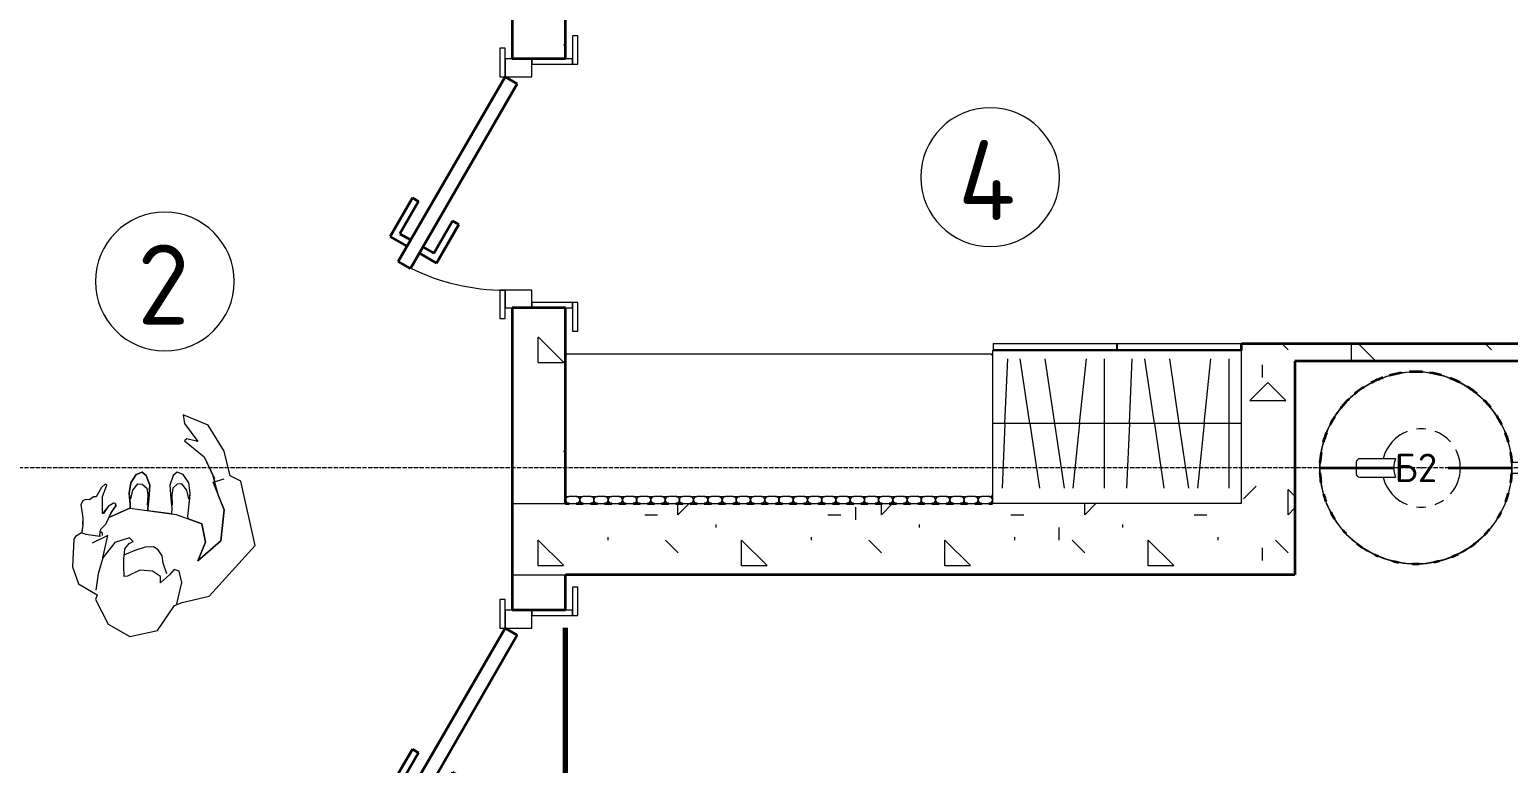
# Model space of a CAD drawing. Header units: millimetres. Extents: x -5016 to 63303, y -6019 to 98943.
# Drawn here: x 11144 to 15300, y 81169 to 83232 of the extents above; entities that cross this region are included whole.
import ezdxf
from ezdxf.enums import TextEntityAlignment as Align

# ---------------------------------------------------------------- set-up
doc = ezdxf.new("R2010")
doc.units = ezdxf.units.MM
doc.linetypes.add('Осевая 12-2-2', pattern=[16, 12, -2, 0, -2])
for name, color, linetype, lineweight in [('A-AREA-IDEN', 8, 'Continuous', 13), ('A-DETL-GENF', 9, 'Continuous', 13), ('A-DOOR', 8, 'Continuous', 13), ('A-WALL', 8, 'Continuous', 13), ('A-WALL-PATT', 8, 'Continuous', 13), ('I-FURN', 9, 'Continuous', 13), ('M-EQPM', 9, 'Continuous', 13), ('S-GRID', 8, 'Continuous', 13), ('АР_подложка', 8, 'Continuous', 13), ('ТЗ_АР', 5, 'Continuous', 35), ('ТЗ_контекст', 8, 'Continuous', 18)]:
    doc.layers.add(name, color=color, linetype=linetype, lineweight=lineweight)
doc.styles.add('GOST', font='isocpeur.ttf', dxfattribs={"width": 0.9})
doc.styles.add('GOST Common', font='GOST_Common.ttf', dxfattribs={"height": 300})
pattern_1 = [(0, (0, 0), (571.5, 571.5), [71.437, -500.062]), (90, (0, 0), (-571.5, 571.5), [71.437, -500.062]), (135, (71.44, 0), (-571.501, 0), [101.028, -707.195]), (0, (71.44, 321.47), (571.5, 571.5), [71.437, -500.062]), (45, (107.16, 285.75), (0, 571.501), [50.514, -757.709]), (135, (107.16, 285.75), (-571.501, 0), [50.514, -757.709]), (0, (285.75, 464.34), (571.5, 571.5), [101.028, -470.472]), (45, (285.75, 464.34), (0, 571.501), [71.437, -736.786]), (135, (386.78, 464.34), (-571.501, 0), [71.437, -736.786]), (90, (392.9, 142.9), (-571.5, 571.5), [71.437, -500.062]), (45, (392.9, 142.88), (0, 571.501), [50.514, -757.709]), (135, (428.62, 178.6), (-571.501, 0), [50.514, -757.709]), (0, (71.44, 142.9), (571.5, 571.5), [35.719, -478.631]), (0, (500.06, 285.75), (571.5, 571.5), [35.719, -478.631]), (90, (321.47, 357.2), (-571.5, 571.5), [35.719, -478.631]), (135, (392.9, 35.7), (-571.501, 0), [50.514, -757.709]), (135, (142.88, 428.62), (-571.501, 0), [50.514, -757.709]), (45, (267.9, 187.52), (0, 571.501), [50.514, -757.709]), (90, (196.45, 71.44), (-571.5, 571.5), [8.93, -562.57]), (90, (223.24, 312.54), (-571.5, 571.5), [8.93, -562.57]), (90, (491.13, 410.77), (-571.5, 571.5), [8.93, -562.57]), (90, (500.06, 107.16), (-571.5, 571.5), [8.93, -562.57])]

# ---------------------------------------------------------------- blocks, each defined once
blk = doc.blocks.new('INT 19 Дверь межкомнатная одностворчатая - 700 х 2370 _800_ Глухое Л-НАР-2573615-Планировочное решение')
at = {"layer": 'A-DOOR', "lineweight": 35}
for p, q in [((-176.3, 370), (-148.8, 417.6)), ((-148.8, 417.6), (-40.6, 355.1)), ((-239.6, 360.4), (-219.6, 395)), ((-219.6, 395), (300, 95)), ((-141.5, 390.3), (-159, 360)), ((-50.6, 337.8), (-141.5, 390.3)), ((280, 60.4), (-239.6, 360.4)), ((-223.8, 287.7), (-196.3, 335.4)), ((-40.6, 355.1), (-50.6, 337.8)), ((-179, 325.4), (-196.5, 295)), ((-196.5, 295), (-105.6, 242.5)), ((-115.6, 225.2), (-223.8, 287.7)), ((-105.6, 242.5), (-115.6, 225.2)), ((300, 95), (280, 60.4))]:
    blk.add_line(p, q, dxfattribs=at)
at = {"layer": 'A-DOOR'}
for p, q in [((-300, 110), (-380, 110)), ((-380, 110), (-380, 95)), ((-380, 95), (-300, 95)), ((-300, 95), (-350, 95)), ((-350, 95), (-350, 75)), ((-300, 95), (-300, 110)), ((-300, 20), (-300, 95)), ((380, 110), (300, 110)), ((300, 110), (300, 95)), ((300, 95), (380, 95)), ((350, 95), (300, 95)), ((300, 95), (300, 20)), ((350, 75), (350, 95)), ((380, 95), (380, 110)), ((-335, 20), (-350, 20)), ((-350, 20), (-300, 20)), ((-335, -95), (-335, 20)), ((300, 20), (350, 20)), ((350, 20), (335, 20)), ((335, 20), (335, -95)), ((-350, -75), (-350, -95)), ((350, -95), (350, -75)), ((-335, -95), (-415, -95)), ((-415, -95), (-415, -110)), ((-415, -110), (-335, -110)), ((-350, -95), (-335, -95)), ((-335, -110), (-335, -95)), ((335, -95), (350, -95)), ((415, -95), (335, -95)), ((335, -95), (335, -110)), ((335, -110), (415, -110)), ((415, -110), (415, -95))]:
    blk.add_line(p, q, dxfattribs=at)
blk.add_arc((300, 95), 600, 153.8306, 180, dxfattribs=at)
blk = doc.blocks.new('INT Банкетка - INT Банкетка-2618877-Планировочное решение')
at = {"layer": 'I-FURN', "color": 39}
for p, q in [((595, 200), (-595, 200)), ((-595, -200), (-590, -200)), ((-570, -200), (-550, -200)), ((-530, -200), (-510, -200)), ((-490, -200), (-470, -200)), ((-450, -200), (-430, -200)), ((-410, -200), (-390, -200)), ((-370, -200), (-350, -200)), ((-330, -200), (-310, -200)), ((-290, -200), (-270, -200)), ((-250, -200), (-230, -200)), ((-210, -200), (-190, -200)), ((-170, -200), (-150, -200)), ((-130, -200), (-110, -200)), ((-90, -200), (-70, -200)), ((-50, -200), (-30, -200)), ((-10, -200), (10, -200)), ((30, -200), (50, -200)), ((70, -200), (90, -200)), ((110, -200), (130, -200)), ((150, -200), (170, -200)), ((190, -200), (210, -200)), ((230, -200), (250, -200)), ((270, -200), (290, -200)), ((310, -200), (330, -200)), ((350, -200), (370, -200)), ((390, -200), (410, -200)), ((430, -200), (450, -200)), ((470, -200), (490, -200)), ((510, -200), (530, -200)), ((550, -200), (570, -200)), ((590, -200), (595, -200))]:
    blk.add_line(p, q, dxfattribs=at)
at = {"layer": 'I-FURN', "color": 39, "flags": 128}
for points in [[(-595, 200), (-595.2, 200), (-595.4, 200), (-595.6, 200), (-595.8, 199.9), (-596, 199.9), (-596.2, 199.9), (-596.4, 199.8), (-596.6, 199.7), (-596.8, 199.7), (-596.9, 199.6), (-597.1, 199.5), (-597.3, 199.4), (-597.5, 199.3), (-597.7, 199.2), (-597.8, 199.1), (-598, 199), (-598.1, 198.9), (-598.3, 198.8), (-598.4, 198.6), (-598.6, 198.5), (-598.7, 198.3), (-598.9, 198.2), (-599, 198), (-599.1, 197.9), (-599.2, 197.7), (-599.3, 197.5), (-599.4, 197.4), (-599.5, 197.2), (-599.6, 197), (-599.7, 196.8), (-599.7, 196.6), (-599.8, 196.4), (-599.8, 196.2), (-599.9, 196), (-599.9, 195.8), (-600, 195.7), (-600, 195.5), (-600, 195.3), (-600, 195.1)], [(600, 195), (600, 195.2), (600, 195.4), (600, 195.6), (599.9, 195.8), (599.9, 196), (599.9, 196.2), (599.8, 196.4), (599.7, 196.6), (599.7, 196.8), (599.6, 196.9), (599.5, 197.1), (599.4, 197.3), (599.3, 197.5), (599.2, 197.7), (599.1, 197.8), (599, 198), (598.9, 198.1), (598.8, 198.3), (598.6, 198.4), (598.5, 198.6), (598.3, 198.7), (598.2, 198.9), (598, 199), (597.9, 199.1), (597.7, 199.2), (597.5, 199.3), (597.4, 199.4), (597.2, 199.5), (597, 199.6), (596.8, 199.7), (596.6, 199.7), (596.4, 199.8), (596.2, 199.8), (596, 199.9), (595.8, 199.9), (595.7, 200), (595.5, 200), (595.3, 200), (595.1, 200), (595, 200)], [(-600, -195), (-600, -195.2), (-600, -195.4), (-600, -195.6), (-599.9, -195.8), (-599.9, -196), (-599.9, -196.2), (-599.8, -196.4), (-599.7, -196.6), (-599.7, -196.8), (-599.6, -196.9), (-599.5, -197.1), (-599.4, -197.3), (-599.3, -197.5), (-599.2, -197.7), (-599.1, -197.8), (-599, -198), (-598.9, -198.1), (-598.8, -198.3), (-598.6, -198.4), (-598.5, -198.6), (-598.3, -198.7), (-598.2, -198.9), (-598, -199), (-597.9, -199.1), (-597.7, -199.2), (-597.5, -199.3), (-597.4, -199.4), (-597.2, -199.5), (-597, -199.6), (-596.8, -199.7), (-596.6, -199.7), (-596.4, -199.8), (-596.2, -199.8), (-596, -199.9), (-595.8, -199.9), (-595.7, -200), (-595.5, -200), (-595.3, -200), (-595.1, -200), (-595, -200)], [(595, -200), (595.2, -200), (595.4, -200), (595.6, -200), (595.8, -199.9), (596, -199.9), (596.2, -199.9), (596.4, -199.8), (596.6, -199.7), (596.8, -199.7), (596.9, -199.6), (597.1, -199.5), (597.3, -199.4), (597.5, -199.3), (597.7, -199.2), (597.8, -199.1), (598, -199), (598.1, -198.9), (598.3, -198.8), (598.4, -198.6), (598.6, -198.5), (598.7, -198.3), (598.9, -198.2), (599, -198), (599.1, -197.9), (599.2, -197.7), (599.3, -197.5), (599.4, -197.4), (599.5, -197.2), (599.6, -197), (599.7, -196.8), (599.7, -196.6), (599.8, -196.4), (599.8, -196.2), (599.9, -196), (599.9, -195.8), (600, -195.7), (600, -195.5), (600, -195.3), (600, -195.1)]]:
    blk.add_lwpolyline(points, dxfattribs=at)
blk = doc.blocks.new('INT Мягкая стеновая панель - INT Мягкая стеновая панель-2842177-Планировочное решение')
at = {"layer": 'I-FURN', "color": 39}
for p, q in [((-570, -330), (-590, -330)), ((-530, -330), (-550, -330)), ((-490, -330), (-510, -330)), ((-450, -330), (-470, -330)), ((-410, -330), (-430, -330)), ((-370, -330), (-390, -330)), ((-330, -330), (-350, -330)), ((-290, -330), (-310, -330)), ((-250, -330), (-270, -330)), ((-210, -330), (-230, -330)), ((-170, -330), (-190, -330)), ((-130, -330), (-150, -330)), ((-90, -330), (-110, -330)), ((-50, -330), (-70, -330)), ((-10, -330), (-30, -330)), ((30, -330), (10, -330)), ((70, -330), (50, -330)), ((110, -330), (90, -330)), ((150, -330), (130, -330)), ((190, -330), (170, -330)), ((230, -330), (210, -330)), ((270, -330), (250, -330)), ((310, -330), (290, -330)), ((350, -330), (330, -330)), ((390, -330), (370, -330)), ((430, -330), (410, -330)), ((470, -330), (450, -330)), ((510, -330), (490, -330)), ((550, -330), (530, -330)), ((590, -330), (570, -330)), ((-590, -350), (-570, -350)), ((-550, -350), (-530, -350)), ((-510, -350), (-490, -350)), ((-470, -350), (-450, -350)), ((-430, -350), (-410, -350)), ((-390, -350), (-370, -350)), ((-350, -350), (-330, -350)), ((-310, -350), (-290, -350)), ((-270, -350), (-250, -350)), ((-230, -350), (-210, -350)), ((-190, -350), (-170, -350)), ((-150, -350), (-130, -350)), ((-110, -350), (-90, -350)), ((-70, -350), (-50, -350)), ((-30, -350), (-10, -350)), ((10, -350), (30, -350)), ((50, -350), (70, -350)), ((90, -350), (110, -350)), ((130, -350), (150, -350)), ((170, -350), (190, -350)), ((210, -350), (230, -350)), ((250, -350), (270, -350)), ((290, -350), (310, -350)), ((330, -350), (350, -350)), ((370, -350), (390, -350)), ((410, -350), (430, -350)), ((450, -350), (470, -350)), ((490, -350), (510, -350)), ((530, -350), (550, -350)), ((570, -350), (590, -350))]:
    blk.add_line(p, q, dxfattribs=at)
for centre, start, end in [((-590, -340), 90, 180), ((-590, -340), 105, 135), ((-570, -340), 0, 90), ((-570, -340), 60, 90), ((-550, -340), 90, 180), ((-550, -340), 105, 133.6415), ((-530, -340), 0, 90), ((-530, -340), 60, 90), ((-510, -340), 90, 180), ((-510, -340), 105, 135), ((-490, -340), 0, 90), ((-490, -340), 60, 90), ((-470, -340), 90, 180), ((-470, -340), 105, 135), ((-450, -340), 0, 90), ((-450, -340), 60, 90), ((-430, -340), 90, 180), ((-430, -340), 105, 135), ((-410, -340), 0, 90), ((-410, -340), 60, 90), ((-390, -340), 90, 180), ((-390, -340), 105, 135), ((-370, -340), 0, 90), ((-370, -340), 60, 90), ((-350, -340), 90, 180), ((-350, -340), 105, 135), ((-330, -340), 0, 90), ((-330, -340), 60, 90), ((-310, -340), 90, 180), ((-310, -340), 105, 135), ((-290, -340), 0, 90), ((-290, -340), 60, 90), ((-270, -340), 90, 180), ((-270, -340), 105, 135), ((-250, -340), 0, 90), ((-250, -340), 60, 90), ((-230, -340), 90, 180), ((-230, -340), 105, 135), ((-210, -340), 0, 90), ((-210, -340), 60, 90), ((-190, -340), 90, 180), ((-190, -340), 105, 135), ((-170, -340), 0, 90), ((-170, -340), 60, 90), ((-150, -340), 90, 180), ((-150, -340), 105, 135), ((-130, -340), 0, 90), ((-130, -340), 60, 90), ((-110, -340), 90, 180), ((-110, -340), 105, 135), ((-90, -340), 0, 90), ((-90, -340), 60, 90), ((-70, -340), 90, 180), ((-70, -340), 105, 135), ((-50, -340), 0, 90), ((-50, -340), 60, 90), ((-30, -340), 90, 180), ((-30, -340), 105, 135), ((-10, -340), 0, 90), ((-10, -340), 60, 90), ((10, -340), 90, 180), ((10, -340), 105, 135), ((30, -340), 0, 90), ((30, -340), 60, 90), ((50, -340), 90, 180), ((50, -340), 105, 135), ((70, -340), 0, 90), ((70, -340), 60, 90), ((90, -340), 90, 180), ((90, -340), 105, 135), ((110, -340), 0, 90), ((110, -340), 60, 90), ((130, -340), 90, 180), ((130, -340), 105, 135), ((150, -340), 0, 90), ((150, -340), 60, 90), ((170, -340), 90, 180), ((170, -340), 105, 135), ((190, -340), 0, 90), ((190, -340), 60, 90), ((210, -340), 90, 180), ((210, -340), 105, 135), ((230, -340), 0, 90), ((230, -340), 60, 90), ((250, -340), 90, 180), ((250, -340), 105, 135), ((270, -340), 0, 90), ((270, -340), 60, 90), ((290, -340), 90, 180), ((290, -340), 105, 135), ((310, -340), 0, 90), ((310, -340), 60, 90), ((330, -340), 90, 180), ((330, -340), 105, 135), ((350, -340), 0, 90), ((350, -340), 60, 90), ((370, -340), 90, 180), ((370, -340), 105, 135), ((390, -340), 0, 90), ((390, -340), 60, 90), ((410, -340), 90, 180), ((410, -340), 105, 135), ((430, -340), 0, 90), ((430, -340), 60, 90), ((450, -340), 90, 180), ((450, -340), 105, 135), ((470, -340), 0, 90), ((470, -340), 60, 90), ((490, -340), 90, 180), ((490, -340), 105, 135), ((510, -340), 0, 90), ((510, -340), 60, 90), ((530, -340), 90, 180), ((530, -340), 105, 135), ((550, -340), 0, 90), ((550, -340), 60, 90), ((570, -340), 90, 180), ((570, -340), 105, 135), ((590, -340), 0, 90), ((590, -340), 60, 90), ((-590, -340), 165, 180), ((-590, -340), 180, 270), ((-590, -340), 180, 195), ((-570, -340), 270, 0), ((-570, -340), 270, 330), ((-570, -340), 0, 45), ((-570, -340), 345, 0), ((-550, -340), 165, 180), ((-550, -340), 180, 270), ((-550, -340), 180, 195), ((-530, -340), 270, 0), ((-530, -340), 270, 330), ((-530, -340), 0, 45), ((-530, -340), 345, 0), ((-510, -340), 165, 180), ((-510, -340), 180, 270), ((-510, -340), 180, 195), ((-490, -340), 270, 0), ((-490, -340), 270, 330), ((-490, -340), 0, 45), ((-490, -340), 345, 0), ((-470, -340), 165, 180), ((-470, -340), 180, 270), ((-470, -340), 180, 195), ((-450, -340), 270, 0), ((-450, -340), 270, 330), ((-450, -340), 0, 45), ((-450, -340), 345, 0), ((-430, -340), 165, 180), ((-430, -340), 180, 270), ((-430, -340), 180, 195), ((-410, -340), 270, 0), ((-410, -340), 270, 330), ((-410, -340), 0, 45), ((-410, -340), 345, 0), ((-390, -340), 165, 180), ((-390, -340), 180, 270), ((-390, -340), 180, 195), ((-370, -340), 270, 0), ((-370, -340), 270, 330), ((-370, -340), 0, 45), ((-370, -340), 345, 0), ((-350, -340), 165, 180), ((-350, -340), 180, 270), ((-350, -340), 180, 195), ((-330, -340), 270, 0), ((-330, -340), 270, 330), ((-330, -340), 0, 43.309), ((-330, -340), 345, 0), ((-310, -340), 165, 180), ((-310, -340), 180, 270), ((-310, -340), 180, 195), ((-290, -340), 270, 0), ((-290, -340), 270, 330), ((-290, -340), 0, 45), ((-290, -340), 345, 0), ((-270, -340), 165, 180), ((-270, -340), 180, 270), ((-270, -340), 180, 195), ((-250, -340), 270, 0), ((-250, -340), 270, 300), ((-250, -340), 302.1351, 330), ((-250, -340), 0, 45), ((-250, -340), 345, 0), ((-230, -340), 165, 180), ((-230, -340), 180, 270), ((-230, -340), 180, 195), ((-210, -340), 270, 0), ((-210, -340), 270, 330), ((-210, -340), 0, 45), ((-210, -340), 345, 0), ((-190, -340), 165, 180), ((-190, -340), 180, 270), ((-190, -340), 180, 195), ((-170, -340), 270, 0), ((-170, -340), 270, 330), ((-170, -340), 0, 45), ((-170, -340), 345, 0), ((-150, -340), 165, 180), ((-150, -340), 180, 270), ((-150, -340), 180, 195), ((-130, -340), 270, 0), ((-130, -340), 270, 330), ((-130, -340), 0, 45), ((-130, -340), 345, 0), ((-110, -340), 165, 180), ((-110, -340), 180, 270), ((-110, -340), 180, 195), ((-90, -340), 270, 0), ((-90, -340), 270, 330), ((-90, -340), 0, 45), ((-90, -340), 345, 0), ((-70, -340), 165, 180), ((-70, -340), 180, 270), ((-70, -340), 180, 195), ((-50, -340), 270, 0), ((-50, -340), 270, 330), ((-50, -340), 0, 45), ((-50, -340), 345, 0), ((-30, -340), 165, 180), ((-30, -340), 180, 270), ((-30, -340), 180, 195), ((-10, -340), 270, 0), ((-10, -340), 270, 330), ((-10, -340), 0, 45), ((-10, -340), 345, 0), ((10, -340), 165, 180), ((10, -340), 180, 270), ((10, -340), 180, 195), ((30, -340), 270, 0), ((30, -340), 270, 330), ((30, -340), 0, 45), ((30, -340), 345, 0), ((50, -340), 165, 180), ((50, -340), 180, 270), ((50, -340), 180, 195), ((70, -340), 270, 0), ((70, -340), 270, 330), ((70, -340), 0, 45), ((70, -340), 345, 0), ((90, -340), 165, 180), ((90, -340), 180, 270), ((90, -340), 180, 195), ((110, -340), 270, 0), ((110, -340), 270, 330), ((110, -340), 0, 45), ((110, -340), 345, 0), ((130, -340), 165, 180), ((130, -340), 180, 270), ((130, -340), 180, 195), ((150, -340), 270, 0), ((150, -340), 270, 330), ((150, -340), 0, 45), ((150, -340), 345, 0), ((170, -340), 165, 180), ((170, -340), 180, 270), ((170, -340), 180, 195), ((190, -340), 270, 0), ((190, -340), 270, 330), ((190, -340), 0, 45), ((190, -340), 345, 0), ((210, -340), 165, 180), ((210, -340), 180, 270), ((210, -340), 180, 195), ((230, -340), 270, 0), ((230, -340), 270, 330), ((230, -340), 0, 45), ((230, -340), 345, 0), ((250, -340), 165, 180), ((250, -340), 180, 270), ((250, -340), 180, 195), ((270, -340), 270, 0), ((270, -340), 270, 330), ((270, -340), 0, 45), ((270, -340), 345, 0), ((290, -340), 165, 180), ((290, -340), 180, 270), ((290, -340), 180, 195), ((310, -340), 270, 0), ((310, -340), 270, 330), ((310, -340), 0, 45), ((310, -340), 345, 0), ((330, -340), 165, 180), ((330, -340), 180, 270), ((330, -340), 180, 195), ((350, -340), 270, 0), ((350, -340), 270, 330), ((350, -340), 0, 45), ((350, -340), 345, 0), ((370, -340), 165, 180), ((370, -340), 180, 270), ((370, -340), 180, 195), ((390, -340), 270, 0), ((390, -340), 270, 330), ((390, -340), 0, 45), ((390, -340), 345, 0), ((410, -340), 165, 180), ((410, -340), 180, 270), ((410, -340), 180, 195), ((430, -340), 270, 0), ((430, -340), 270, 330), ((430, -340), 0, 45), ((430, -340), 345, 0), ((450, -340), 165, 180), ((450, -340), 180, 270), ((450, -340), 180, 195), ((470, -340), 270, 0), ((470, -340), 270, 330), ((470, -340), 0, 45), ((470, -340), 345, 0), ((490, -340), 165, 180), ((490, -340), 180, 270), ((490, -340), 180, 195), ((510, -340), 270, 0), ((510, -340), 270, 330), ((510, -340), 0, 45), ((510, -340), 345, 0), ((530, -340), 165, 180), ((530, -340), 180, 270), ((530, -340), 180, 195), ((550, -340), 270, 0), ((550, -340), 270, 330), ((550, -340), 0, 45), ((550, -340), 345, 0), ((570, -340), 165, 180), ((570, -340), 180, 270), ((570, -340), 180, 195), ((590, -340), 270, 0), ((590, -340), 270, 330), ((590, -340), 0, 45), ((590, -340), 345, 0)]:
    blk.add_arc(centre, 10, start, end, dxfattribs=at)
blk = doc.blocks.new('INT 18 Шкаф - INT 18 Шкаф-2869673-Планировочное решение')
at = {"layer": 'A-DETL-GENF'}
for p, q in [((-315, 307), (-315, -57)), ((-245, 125), (-226.2, 307)), ((-202, 307), (-175, 125)), ((-105, 125), (-132, 307)), ((-35, 125), (-27.1, 307)), ((35, 307), (35, -57)), ((105, 125), (123.8, 307)), ((148, 307), (175, 125)), ((245, 125), (218, 307)), ((315, 125), (322.9, 307)), ((-350, 125), (0, 125)), ((-245, 125), (-263.8, -57)), ((-175, 125), (-148, -57)), ((-105, 125), (-78, -57)), ((-35, 125), (-42.9, -57)), ((0, 125), (350, 125)), ((105, 125), (86.2, -57)), ((175, 125), (202, -57)), ((245, 125), (272, -57)), ((315, 125), (307.1, -57))]:
    blk.add_line(p, q, dxfattribs=at)
at = {"layer": 'I-FURN', "color": 39}
for p, q in [((-350, 350), (350, 350)), ((-350, 350), (-350, -80)), ((350, -80), (350, 350)), ((350, -80), (-350, -80)), ((-348.5, -82), (-0.8, -82)), ((-348.5, -82), (-348.5, -100)), ((-0.8, -100), (-0.8, -82)), ((0.8, -82), (348.5, -82)), ((0.8, -82), (0.8, -100)), ((348.5, -100), (348.5, -82)), ((-0.8, -100), (-348.5, -100)), ((348.5, -100), (0.8, -100))]:
    blk.add_line(p, q, dxfattribs=at)
blk = doc.blocks.new('woman_standing2 - woman_standing2-2628826-Планировочное решение')
at = {"layer": 'A-DETL-GENF'}
for p, q in [((196.1, 480.7), (125.9, 509.1)), ((125.9, 509.1), (128.9, 485.2)), ((128.9, 485.2), (166.5, 434.2)), ((241, 407.5), (196.1, 480.7)), ((136.1, 441.9), (129.7, 436.1)), ((129.7, 436.1), (184.6, 391.4)), ((166.5, 434.2), (136.1, 441.9)), ((184.6, 391.4), (210.2, 337)), ((257.8, 337.9), (241, 407.5)), ((-6.5, 341.2), (-22, 318.6)), ((10.4, 348.3), (-6.5, 341.2)), ((21.7, 338.4), (10.4, 348.3)), ((31.6, 311.6), (21.7, 338.4)), ((97.7, 338.4), (87.8, 311.6)), ((109, 348.3), (97.7, 338.4)), ((125.9, 341.2), (109, 348.3)), ((141.4, 318.6), (125.9, 341.2)), ((210.2, 337), (212.1, 329.9)), ((225.2, 281.4), (210.2, 337)), ((288, 322.6), (257.8, 337.9)), ((-104.2, 305.2), (-118.9, 278.6)), ((-92.3, 315), (-104.2, 305.2)), ((-101.4, 280), (-88.8, 311.5)), ((-88.8, 311.5), (-92.3, 315)), ((-22, 318.6), (-26.2, 289)), ((28.8, 273.4), (31.6, 311.6)), ((87.8, 311.6), (90.6, 273.4)), ((145.6, 289), (141.4, 318.6)), ((214.3, 321.8), (210, 320.5)), ((210, 320.5), (225.2, 281.4)), ((212.1, 329.9), (214.3, 321.8)), ((327.4, 142.4), (288, 322.6)), ((-156.6, 267.4), (-161.7, 257.6)), ((-161.7, 257.6), (-156.6, 219.7)), ((-149.1, 271.6), (-156.6, 267.4)), ((-137.8, 270.2), (-149.1, 271.6)), ((-126.6, 279.3), (-137.8, 270.2)), ((-118.9, 278.6), (-126.6, 279.3)), ((-101.4, 232.3), (-101.4, 280)), ((-85.3, 251.3), (-101.4, 232.3)), ((-70.6, 261.1), (-85.3, 251.3)), ((-76.9, 235.1), (-63.6, 253.4)), ((-64.3, 260.4), (-70.6, 261.1)), ((-63.6, 253.4), (-64.3, 260.4)), ((-64.3, 260.4), (-63.6, 253.4)), ((-26.2, 289), (-24.8, 273.2)), ((-24.8, 273.2), (-23.4, 257.9)), ((-23.4, 257.9), (-24.8, 246.7)), ((25.9, 246.6), (26.8, 254.9)), ((26.8, 254.9), (28.8, 273.4)), ((90.6, 273.4), (92.6, 254.9)), ((92.6, 254.9), (93.4, 246.6)), ((138.6, 224), (142.8, 257.9)), ((142.8, 257.9), (144.2, 273.2)), ((144.2, 273.2), (145.6, 289)), ((225.2, 281.4), (240.4, 242.3)), ((-156.6, 219.7), (-156.1, 200.1)), ((-24.8, 246.7), (-83.3, 220.8)), ((-83.3, 220.8), (-76.9, 235.1)), ((26.2, 239.9), (25.9, 246.6)), ((92.8, 231), (26.2, 239.9)), ((93.4, 246.6), (92.8, 231)), ((139.3, 217.1), (138.6, 224)), ((177.8, 203.2), (139.3, 217.1)), ((240.4, 242.3), (231.7, 155.4)), ((-177.2, 167.5), (-181.3, 159.8)), ((-159.8, 177.6), (-177.2, 167.5)), ((-156.1, 200.1), (-159.8, 177.6)), ((-109.1, 168.6), (-105.6, 169.3)), ((188.2, 151.1), (177.8, 203.2)), ((-181.3, 159.8), (-185.7, 81.6)), ((231.7, 155.4), (166.5, 99)), ((166.5, 99), (188.2, 151.1)), ((198.2, -0.8), (327.4, 142.4)), ((-185.7, 81.6), (-168.3, 33.8)), ((-168.3, 33.8), (-116.1, 3.4)), ((-116.1, 3.4), (-120.4, -9.7)), ((-120.4, -9.7), (-85.7, -79.2)), ((53.5, -96.5), (101.3, -27)), ((101.3, -27), (108.9, -24)), ((108.9, -24), (123, -18.3)), ((123, -18.3), (198.2, -0.8)), ((-85.7, -79.2), (-24.8, -113.9)), ((-24.8, -113.9), (53.5, -96.5))]:
    blk.add_line(p, q, dxfattribs=at)
at = {"layer": 'A-DETL-GENF', "flags": 128}
for points in [[(-159.8, 177.6), (-177.2, 167.5), (-181.3, 159.8), (-185.7, 81.6), (-168.3, 33.8), (-116.1, 3.4), (-120.4, -9.7), (-85.7, -79.2), (-24.8, -113.9), (53.5, -96.5), (101.3, -27), (123, -18.3), (198.2, -0.8), (327.4, 142.4), (288, 322.6), (257.8, 337.9), (241, 407.5), (196.1, 480.7), (125.9, 509.1), (128.9, 485.2), (166.5, 434.2), (136.1, 441.9), (129.7, 436.1), (184.6, 391.4), (213.4, 330.2)], [(-22.2, 247.8), (-23.4, 257.9), (-26.2, 289), (-22, 318.6), (-6.5, 341.2), (10.4, 348.3), (21.7, 338.4), (31.6, 311.6), (28.8, 273.4), (25.9, 246.6), (26.2, 239.9)], [(139.3, 217.1), (138.6, 224), (142.8, 257.9), (145.6, 289), (141.4, 318.6), (125.9, 341.2), (109, 348.3), (97.7, 338.4), (87.8, 311.6), (90.6, 273.4), (93.4, 246.6), (92.8, 231)], [(-64.3, 260.4), (-70.6, 261.1), (-85.3, 251.3), (-98.6, 232.3), (-101.4, 232.3), (-101.4, 280), (-88.8, 311.5), (-92.3, 315), (-104.2, 305.2), (-118.9, 278.6), (-126.6, 279.3), (-137.8, 270.2), (-149.1, 271.6), (-156.6, 267.4), (-161.7, 257.6), (-156.6, 219.7), (-157.5, 202.9), (-156.1, 200.1), (-159.6, 177.7), (-147.7, 173.5), (-109.1, 168.6), (-107.7, 181.9)], [(-83.3, 220.8), (-24.8, 246.7), (105.6, 229.3), (177.8, 203.2), (188.2, 151.1), (166.5, 99), (231.7, 155.4), (240.4, 242.3), (210, 320.5), (240.4, 329.2)], [(-22, 273.4), (-16.4, 297.4), (-2.3, 315.8), (10.4, 314.4), (23.1, 303.1), (25.9, 283.3), (24.5, 255.1)], [(141.4, 273.4), (135.8, 297.4), (121.7, 315.8), (109, 314.4), (96.3, 303.1), (93.4, 283.3), (94.9, 255.1)], [(-63.6, 253.4), (-76.9, 235.1), (-92.3, 200.8), (-107, 186.8), (-107.7, 181.9), (-102.1, 177.7), (-102.1, 170)], [(-99.8, 107), (-86.1, 170.1), (-130.6, 148.3)], [(107.9, -21.6), (121.4, 38.2), (113.9, 69.6), (100.5, 74.1), (87, 59.1), (61.6, 36.7), (61.6, 54.6), (39.2, 69.6), (3.3, 72.6), (-31.1, 56.1), (-40.1, 54.6), (-41.5, 83.1), (-41.5, 104), (-38.6, 132.4), (-26.6, 147.3), (-14.6, 153.3), (-25.1, 163.8), (-67, 150.3), (-99.8, 107), (-113.3, 62.1), (-120, 16.5)], [(79.5, 62.1), (69.1, 92), (66.1, 113), (55.6, 129.4), (42.2, 138.4), (18.3, 136.9), (-10.2, 127.9), (-41.5, 114.4)]]:
    blk.add_lwpolyline(points, dxfattribs=at)
blk = doc.blocks.new('ВС_Бойлер косвенного нагрева - Бойлер косвенного нагрева Protherm FS B 500S-2869179-Планировочное решение')
at = {"layer": 'M-EQPM'}
for p, q in [((-15, 295), (-15, 268.4)), ((0, 295), (-15, 295)), ((15, 295), (0, 295)), ((15, 268.4), (15, 295)), ((-26, -57.7), (-26, -157.5)), ((26, -157.5), (26, -57.7)), ((-16, -167.5), (16, -167.5))]:
    blk.add_line(p, q, dxfattribs=at)
at = {"layer": 'M-EQPM', "lineweight": 35}
for p, q in [((-0.5, 90.6), (-0.5, 270)), ((-0.5, 270), (0.5, 270)), ((0.5, 270), (0.5, 90.6)), ((-0.5, 14.5), (-0.5, 15.5)), ((0.5, 15.5), (0.5, 14.5)), ((-0.5, -270), (-0.5, -62.1)), ((0.5, -62.1), (0.5, -270)), ((-0.5, -270), (0.5, -270))]:
    blk.add_line(p, q, dxfattribs=at)
at = {"layer": 'M-EQPM', "flags": 128}
for points in [[(-0.5, 270), (-10.8, 269.8), (-21.6, 269.1), (-32.3, 268.1), (-43, 266.6), (-53.6, 264.6), (-64.2, 262.3), (-74.6, 259.5), (-84.9, 256.3), (-95.1, 252.7), (-105.1, 248.7), (-115, 244.3), (-124.7, 239.5), (-134.2, 234.3), (-143.4, 228.8), (-152.5, 222.8), (-161.2, 216.6), (-169.8, 209.9), (-178, 203), (-186, 195.7), (-193.7, 188.1), (-201.1, 180.2), (-208.1, 172), (-214.8, 163.6), (-221.2, 154.9), (-227.2, 145.9), (-232.8, 136.7), (-238.1, 127.3), (-243, 117.6), (-247.5, 107.8), (-251.7, 97.8), (-255.4, 87.7), (-258.7, 77.4), (-261.6, 67), (-264, 56.5), (-266.1, 45.9), (-267.7, 35.2), (-268.9, 24.5), (-269.7, 13.7), (-270, 2.9), (-269.9, -7.9), (-269.4, -18.7), (-268.4, -29.4), (-267, -40.1), (-265.2, -50.8), (-262.9, -61.3), (-260.3, -71.8), (-257.2, -82.2), (-253.7, -92.4), (-249.8, -102.5), (-245.5, -112.4), (-240.8, -122.1), (-235.7, -131.6), (-230.3, -140.9), (-224.5, -150), (-218.3, -158.9), (-211.8, -167.5), (-204.9, -175.8), (-197.7, -183.9), (-190.2, -191.6), (-182.4, -199.1), (-174.3, -206.2), (-165.9, -213), (-157.2, -219.5), (-148.3, -225.6), (-139.2, -231.4), (-129.8, -236.7), (-120.3, -241.7), (-110.5, -246.4), (-100.5, -250.6), (-90.4, -254.4), (-80.2, -257.8), (-69.8, -260.8), (-59.3, -263.4), (-48.8, -265.6), (-38.1, -267.3), (-27.4, -268.6), (-16.6, -269.5), (-5.8, -269.9), (-0.5, -270)], [(0.5, -270), (10.8, -269.8), (21.6, -269.1), (32.3, -268.1), (43, -266.6), (53.6, -264.6), (64.2, -262.3), (74.6, -259.5), (84.9, -256.3), (95.1, -252.7), (105.1, -248.7), (115, -244.3), (124.7, -239.5), (134.2, -234.3), (143.4, -228.8), (152.5, -222.8), (161.2, -216.6), (169.8, -209.9), (178, -203), (186, -195.7), (193.7, -188.1), (201.1, -180.2), (208.1, -172), (214.8, -163.6), (221.2, -154.9), (227.2, -145.9), (232.8, -136.7), (238.1, -127.3), (243, -117.6), (247.5, -107.8), (251.7, -97.8), (255.4, -87.7), (258.7, -77.4), (261.6, -67), (264, -56.5), (266.1, -45.9), (267.7, -35.2), (268.9, -24.5), (269.7, -13.7), (270, -2.9), (269.9, 7.9), (269.4, 18.7), (268.4, 29.4), (267, 40.1), (265.2, 50.8), (262.9, 61.3), (260.3, 71.8), (257.2, 82.2), (253.7, 92.4), (249.8, 102.5), (245.5, 112.4), (240.8, 122.1), (235.7, 131.6), (230.3, 140.9), (224.5, 150), (218.3, 158.9), (211.8, 167.5), (204.9, 175.8), (197.7, 183.9), (190.2, 191.6), (182.4, 199.1), (174.3, 206.2), (165.9, 213), (157.2, 219.5), (148.3, 225.6), (139.2, 231.4), (129.8, 236.7), (120.3, 241.7), (110.5, 246.4), (100.5, 250.6), (90.4, 254.4), (80.2, 257.8), (69.8, 260.8), (59.3, 263.4), (48.8, 265.6), (38.1, 267.3), (27.4, 268.6), (16.6, 269.5), (5.8, 269.9), (0.5, 270)]]:
    blk.add_lwpolyline(points, dxfattribs=at)
at = {"layer": 'M-EQPM', "lineweight": 35}
for start, end in [(105.3867, 111.2958), (93.0826, 99.1145), (81.0981, 86.7048), (69.306, 74.694), (128.8195, 134.8695), (116.4833, 122.9285), (58.2546, 62.4998), (45.6722, 50.3278), (140.4811, 147.7471), (34.5405, 38.1855), (152.5005, 159.1883), (21.9208, 26.0567), (164.5234, 171.719), (10.7701, 14.0135), (175.9748, 180), (180, 183.8577), (358.0087, 360), (360, 1.8495), (188.9131, 196.0029), (346.5212, 349.6188), (200.0628, 207.7657), (334.7209, 336.9077), (213.1378, 219.8309), (322.1154, 326.0323), (224.3113, 231.6887), (310.4324, 313.1044), (237.672, 243.5167), (297.6126, 301.9934), (248.7042, 254.6133), (260.8855, 267.1145), (273.0981, 278.9019), (286.0186, 290.5483)]:
    blk.add_arc((-0.5, 0), 270, start, end, dxfattribs=at)
at = {"layer": 'M-EQPM'}
for centre, radius, start, end in [((0, 0), 270, 48, 54), ((0, 0), 270, 48, 54), ((0, 15), 110, 90.2629, 117.7213), ((0, 15), 110, 48.418, 89.7371), ((0, 15), 110, 131.582, 159.3033), ((0, 15), 110, 20.6967, 34.5574), ((0, 15), 110, 173.1639, 187.0246), ((0, 15), 110, 352.9754, 6.8361), ((0, 15), 110, 200.8852, 256.3279), ((0, 15), 110, 283.6721, 339.1148), ((0, 15), 77.2, 250.315, 270), ((0, 15), 77.2, 270, 289.685), ((-16, -157.5), 10, 180, 270), ((-16, -157.5), 10, 240, 270), ((16, -157.5), 10, 270, 360), ((16, -157.5), 10, 270, 300), ((0, 0), 270, 228, 234), ((0, 0), 270, 228, 234)]:
    blk.add_arc(centre, radius, start, end, dxfattribs=at)
blk = doc.blocks.new('INT Марка помещения - Номер помещения _ Площадь _ Имя-568133-Планировочное решение')
at = {"layer": 'A-AREA-IDEN'}
for start, end in [(360, 180), (180, 360)]:
    blk.add_arc((0, 0), 2.6, start, end, dxfattribs=at)
blk = doc.blocks.new('АР_bath')
at = {"layer": 'A-WALL-PATT', "lineweight": 9}
h = blk.add_hatch(dxfattribs=at)
h.set_pattern_fill('FP_1', color=256, style=0, pattern_type=2)
h.set_pattern_definition(pattern_1)
h.paths.add_polyline_path([(14668.2, 4872.6), (14818.2, 4872.6), (14818.2, 5572.6), (14668.2, 5572.6), (14668.2, 4882.6)])
h.paths.add_polyline_path([(14818.2, 6272.6), (14818.2, 6372.6), (14668.2, 6372.6), (14668.2, 6272.6)])
h.paths.add_polyline_path([(14668.2, 6572.6), (14818.2, 6572.6), (14818.2, 7122.6), (14668.2, 7122.6), (14668.2, 6737.2)])
h.paths.add_polyline_path([(14668.2, 7822.6), (14818.2, 7822.6), (14818.2, 8372.6), (14668.2, 8372.6), (14668.2, 8126.9)])
h = blk.add_hatch(dxfattribs=at)
h.set_pattern_fill('FP_1', color=256, style=0, pattern_type=2)
h.set_pattern_definition(pattern_1)
h.paths.add_polyline_path([(16718.2, 6572.6), (16868.2, 6572.6), (16868.2, 7022.6), (16718.2, 7022.6), (16718.2, 6737.2)])
h = blk.add_hatch(dxfattribs=at)
h.set_pattern_fill('FP_1', color=256, style=0, pattern_type=2)
h.set_pattern_definition(pattern_1)
h.paths.add_polyline_path([(17592.9, 6972.6), (17868.2, 6972.6), (17868.2, 7022.6), (16868.2, 7022.6), (16868.2, 6972.6), (17280.7, 6972.6)])
h = blk.add_hatch(dxfattribs=at)
h.set_pattern_fill('FP_1', color=256, style=0, pattern_type=2)
h.set_pattern_definition(pattern_1)
h.paths.add_polyline_path([(14668.2, 6372.6), (16868.2, 6372.6), (16868.2, 6572.6), (14668.2, 6572.6), (14668.2, 6389.8)])
at = {"layer": 'A-WALL', "lineweight": 35}
for p, q in [((14668.2, 8372.6), (14668.2, 7822.6)), ((14818.2, 7822.6), (14818.2, 8372.6)), ((14818.2, 7822.6), (14668.2, 7822.6)), ((14818.2, 7122.6), (14668.2, 7122.6)), ((14668.2, 7122.6), (14668.2, 6272.6)), ((14818.2, 6572.6), (14818.2, 7122.6)), ((16718.2, 7002.6), (16718.2, 7022.6)), ((16718.2, 7022.6), (17868.2, 7022.6)), ((16868.2, 6972.6), (16868.2, 6372.6)), ((17868.2, 6972.6), (16868.2, 6972.6)), ((14818.2, 6572.6), (14828.2, 6572.6)), ((14848.2, 6572.6), (14868.2, 6572.6)), ((14888.2, 6572.6), (14908.2, 6572.6)), ((14928.2, 6572.6), (14948.2, 6572.6)), ((14968.2, 6572.6), (14988.2, 6572.6)), ((15008.2, 6572.6), (15028.2, 6572.6)), ((15048.2, 6572.6), (15068.2, 6572.6)), ((15088.2, 6572.6), (15108.2, 6572.6)), ((15128.2, 6572.6), (15148.2, 6572.6)), ((15168.2, 6572.6), (15188.2, 6572.6)), ((15208.2, 6572.6), (15228.2, 6572.6)), ((15248.2, 6572.6), (15268.2, 6572.6)), ((15288.2, 6572.6), (15308.2, 6572.6)), ((15328.2, 6572.6), (15348.2, 6572.6)), ((15368.2, 6572.6), (15388.2, 6572.6)), ((15408.2, 6572.6), (15428.2, 6572.6)), ((15448.2, 6572.6), (15468.2, 6572.6)), ((15488.2, 6572.6), (15508.2, 6572.6)), ((15528.2, 6572.6), (15548.2, 6572.6)), ((15568.2, 6572.6), (15588.2, 6572.6)), ((15608.2, 6572.6), (15628.2, 6572.6)), ((15648.2, 6572.6), (15668.2, 6572.6)), ((15688.2, 6572.6), (15708.2, 6572.6)), ((15728.2, 6572.6), (15748.2, 6572.6)), ((15768.2, 6572.6), (15788.2, 6572.6)), ((15808.2, 6572.6), (15828.2, 6572.6)), ((15848.2, 6572.6), (15868.2, 6572.6)), ((15888.2, 6572.6), (15908.2, 6572.6)), ((15928.2, 6572.6), (15948.2, 6572.6)), ((15968.2, 6572.6), (15988.2, 6572.6)), ((16008.2, 6572.6), (16018.2, 6572.6)), ((14818.2, 6272.6), (14818.2, 6372.6)), ((16868.2, 6372.6), (14818.2, 6372.6)), ((14818.2, 6272.6), (14668.2, 6272.6))]:
    blk.add_line(p, q, dxfattribs=at)
at = {"layer": 'A-WALL'}
for p, q in [((14668.2, 6572.6), (14818.2, 6572.6)), ((14668.2, 6372.6), (14818.2, 6372.6))]:
    blk.add_line(p, q, dxfattribs=at)
at = {"layer": 'S-GRID', "linetype": 'Осевая 12-2-2'}
blk.add_line((18268.2, 6672.6), (-101.7, 6672.6), dxfattribs=at)
at = {"layer": 'A-AREA-IDEN', "xscale": 74.99999999999996, "yscale": 74.99999999999996, "zscale": 74.99999999999996}
for p in [(16011.5, 7490.3), (13692, 7196.8)]:
    blk.add_blockref('INT Марка помещения - Номер помещения _ Площадь _ Имя-568133-Планировочное решение', p, dxfattribs=at)
at = {"layer": 'A-DETL-GENF'}
blk.add_blockref('woman_standing2 - woman_standing2-2628826-Планировочное решение', (13618.2, 6312.6), dxfattribs=at)
at = {"layer": 'A-DOOR', "lineweight": 35, "rotation": 90}
for p in [(14743.2, 7472.6), (14743.2, 5922.6)]:
    blk.add_blockref('INT 19 Дверь межкомнатная одностворчатая - 700 х 2370 _800_ Глухое Л-НАР-2573615-Планировочное решение', p, dxfattribs=at)
at = {"layer": 'I-FURN', "color": 39}
for name, p in [('INT Банкетка - INT Банкетка-2618877-Планировочное решение', (15418.2, 6792.6)), ('INT Мягкая стеновая панель - INT Мягкая стеновая панель-2842177-Планировочное решение', (15418.2, 6922.6))]:
    blk.add_blockref(name, p, dxfattribs=at)
at = {"layer": 'I-FURN', "color": 39, "rotation": 180}
blk.add_blockref('INT 18 Шкаф - INT 18 Шкаф-2869673-Планировочное решение', (16368.2, 6922.6), dxfattribs=at)
at = {"layer": 'M-EQPM', "lineweight": 35, "rotation": 269.9999999999997}
blk.add_blockref('ВС_Бойлер косвенного нагрева - Бойлер косвенного нагрева Protherm FS B 500S-2869179-Планировочное решение', (17208.2, 6672.6), dxfattribs=at)
at = {"layer": 'A-AREA-IDEN', "char_height": 225, "attachment_point": 1, "style": 'GOST Common'}
for s, insert, width in [('\\fGOST Common|b0|i0|c204|p34|;4', (15921.6, 7594.3), 222.468), ('\\fGOST Common|b0|i0|c204|p34|;2', (13614.8, 7300.8), 192.405)]:
    blk.add_mtext(s, dxfattribs=dict(at, insert=insert, width=width))

msp = doc.modelspace()

# ---------------------------------------------------------------- block references
at = {"layer": 'АР_подложка'}
msp.add_blockref('АР_bath', (-2168, 75327), dxfattribs=at)

# ---------------------------------------------------------------- next in the draw order: linework, layer by layer
at = {"layer": 'ТЗ_АР', "lineweight": 70}
msp.add_lwpolyline([(12650, 80950), (12650, 81550)], dxfattribs=at)
at = {"layer": 'ТЗ_контекст'}
msp.add_circle((15040, 82000), 270, dxfattribs=at)

# ---------------------------------------------------------------- next in the draw order: texts
at = {"layer": 'ТЗ_контекст', "style": 'GOST'}
msp.add_text('Б2', height=80, dxfattribs=at).set_placement((15040, 82000), align=Align.MIDDLE_CENTER)

doc.saveas('drawing.dxf')
